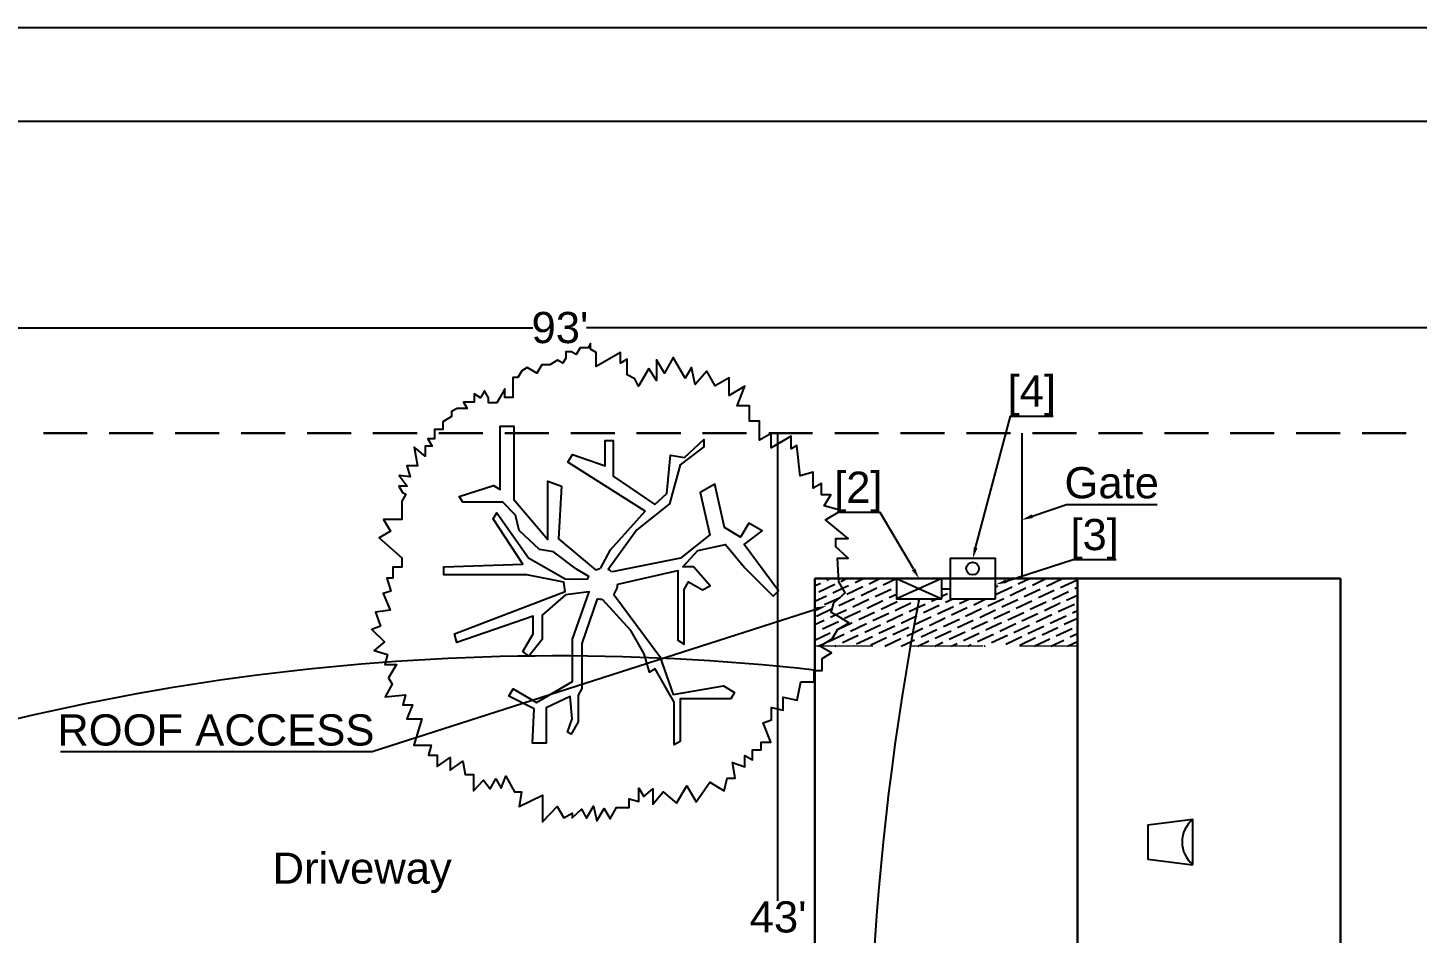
# Model space of a CAD drawing. Header units: inches. Extents: x 347 to 7477, y 1065 to 7514.
# Drawn here: x 2770 to 3215.4, y 6938 to 7228.3 of the extents above; entities that cross this region are included whole.
import ezdxf

# ---------------------------------------------------------------- set-up
doc = ezdxf.new("R2010")
doc.units = ezdxf.units.IN
doc.header["$MEASUREMENT"] = 0
doc.layers.add('PDF2_0', color=7, linetype='Continuous', true_color=0x636466)
doc.layers.add('PDF2_PDF_Geometry', color=7, linetype='Continuous')
doc.layers.add('PDF2_Text', color=7, linetype='Continuous')
doc.styles.add('PDF Arial', font='arial.ttf')

msp = doc.modelspace()

# ---------------------------------------------------------------- linework, layer by layer
at = {"layer": 'PDF2_0', "color": 7, "lineweight": 25}
for points in [[(2132.64, 7228.32), (2132.64, 6128.41), (3832.5, 6128.41), (3832.5, 7228.32)], [(3080.16, 7051.68), (3080.16, 7058.13), (3065.63, 7058.13), (3065.63, 7051.68)], [(3062.99, 7045.23), (3062.99, 7051.68), (3048.46, 7051.68), (3048.46, 7045.23)], [(3080.16, 7045.23), (3080.16, 7051.68), (3065.63, 7051.68), (3065.63, 7045.23)], [(3143.46, 6959.95), (3143.46, 6974.39), (3129.02, 6972.67), (3129.02, 6961.77)]]:
    msp.add_lwpolyline(points, close=True, dxfattribs=at)
for points in [[(2607.17, 7132.14), (2931.94, 7132.14)], [(3273.88, 7132.14), (2949.11, 7132.14)], [(3073.8, 7061.58), (3084.97, 7103.81), (3098.69, 7103.81)], [(3010.23, 7098.36), (3010.14, 7098.36)], [(3010.32, 7098.18), (3010.32, 6948.33)], [(3088.6, 7098.36), (3088.6, 7051.68)], [(3053.91, 7054.77), (3043.2, 7072.93), (3029.48, 7072.93)], [(3091.97, 7071.66), (3102.95, 7075.47), (3103.04, 7075.47), (3132.02, 7075.47)], [(3083.61, 7050.86), (3105.13, 7057.85), (3118.85, 7057.85)], [(3062.99, 7051.68), (3048.46, 7045.23)], [(3048.46, 7051.68), (3062.99, 7045.23)], [(3022.58, 7041.78), (2880.45, 6996.19), (2880.36, 6996.19), (2780.55, 6996.19)]]:
    msp.add_lwpolyline(points, dxfattribs=at)
at = {"layer": 'PDF2_0', "color": 3, "lineweight": 25}
msp.add_lwpolyline([(2969.09, 7119.07), (2965.82, 7113.44), (2964.55, 7115.71), (2962.18, 7116.98), (2962.18, 7122.06), (2960.01, 7120.79), (2960.01, 7124.24), (2952.19, 7119.7), (2952.19, 7124.24), (2950.38, 7125.24), (2950.38, 7127.06), (2949.65, 7125.7), (2947.11, 7125.7), (2945.84, 7123.52), (2944.29, 7124.42), (2942.48, 7124.42), (2942.48, 7122.43), (2941.48, 7120.79), (2939.84, 7121.7), (2937.39, 7120.25), (2934.76, 7120.25), (2933.21, 7117.52), (2930.13, 7119.34), (2928.4, 7118.34), (2927.13, 7116.16), (2925.49, 7116.16), (2925.49, 7109.8), (2922.95, 7109.8), (2922.95, 7112.53), (2921.41, 7109.89), (2920.32, 7108.08), (2917.68, 7108.08), (2917.68, 7109.71), (2916.41, 7111.89), (2915.14, 7109.71), (2913.14, 7110.89), (2913.14, 7108.26), (2909.69, 7108.26), (2910.87, 7106.26), (2907.6, 7106.26), (2905.88, 7105.26), (2905.88, 7103.63), (2903.06, 7101.99), (2903.06, 7099.45), (2900.43, 7099.45), (2900.43, 7096.54), (2898.25, 7096.54), (2899.61, 7094.18), (2897.34, 7094.18), (2897.34, 7091), (2893.89, 7093.82), (2894.89, 7087.82), (2891.53, 7087.82), (2892.53, 7084.37), (2889.08, 7084.74), (2891.62, 7081.29), (2888.98, 7081.29), (2890.17, 7079.29), (2891.16, 7078.74), (2889.89, 7076.56), (2889.89, 7070.66), (2884.08, 7070.66), (2886.26, 7066.85), (2882.63, 7064.76), (2889.89, 7058.4), (2889.89, 7055.4), (2886.99, 7055.4), (2886.99, 7051.86), (2885.08, 7051.86), (2886.35, 7047.68), (2883.9, 7046.87), (2886.17, 7041.6), (2881.45, 7040.96), (2883.08, 7036.42), (2880.27, 7035.42), (2884.35, 7031.43), (2881.08, 7028.61), (2885.35, 7027.34), (2884.44, 7024.16), (2888.17, 7024.16), (2885.62, 7019.89), (2886.8, 7017.8), (2884.53, 7013.81), (2891.07, 7014.44), (2890.26, 7011.26), (2893.34, 7011.26), (2891.53, 7006.72), (2896.34, 7006.72), (2893.8, 6998.28), (2899.34, 6998.28), (2898.43, 6995.1), (2901.25, 6995.1), (2901.25, 6991.47), (2905.42, 6994.37), (2905.42, 6990.29), (2909.51, 6993.19), (2910.24, 6988.92), (2912.87, 6988.92), (2912.87, 6983.66), (2916.14, 6987.02), (2918.23, 6984.29), (2920.04, 6987.47), (2921.77, 6984.47), (2923.22, 6988.29), (2926.04, 6983.29), (2928.22, 6983.29), (2927.49, 6978.66), (2935.03, 6982.2), (2935.03, 6973.67), (2939.66, 6978.57), (2941.84, 6974.94), (2944.47, 6976.48), (2944.47, 6974.94), (2947.47, 6977.75), (2949.11, 6974.85), (2951.38, 6978.75), (2952.38, 6974.03), (2954.74, 6978.02), (2956.64, 6974.66), (2958.73, 6978.3), (2962.82, 6978.3), (2962.82, 6981.02), (2965.91, 6980.2), (2965.91, 6984.47), (2967.45, 6981.84), (2970.36, 6984.29), (2970.36, 6979.39), (2973.72, 6983.29), (2977.99, 6979.66), (2981.26, 6985.29), (2984.25, 6980.11), (2988.61, 6986.38), (2993.24, 6983.66), (2994.24, 6987.65), (2996.79, 6987.65), (2995.88, 6992.74), (2999.87, 6991.28), (2999.87, 6995.01), (3002.33, 6993.55), (3002.33, 6996.73), (3005.14, 6996.73), (3005.14, 6999.19), (3008.14, 6999.19), (3005.78, 7005.45), (3008.41, 7006.45), (3008.41, 7010.36), (3012.14, 7009.45), (3012.14, 7013.63), (3016.68, 7012.72), (3017.86, 7018.62), (3022.03, 7018.62), (3022.03, 7022.25), (3024.67, 7022.25), (3024.67, 7026.07), (3027.67, 7027.88), (3023.94, 7030.06), (3027.85, 7032.33), (3029.66, 7035.51), (3033.21, 7037.51), (3029.84, 7039.51), (3027.57, 7040.78), (3028.39, 7043.96), (3032.02, 7047.14), (3030.03, 7050.68), (3029.57, 7058.22), (3032.93, 7058.22), (3029.03, 7061.85), (3029.03, 7064.58), (3032.93, 7064.58), (3025.67, 7070.57), (3030.75, 7073.57), (3025.3, 7075.02), (3027.39, 7078.56), (3024.4, 7078.56), (3024.4, 7082.19), (3021.76, 7080.74), (3021.76, 7085.83), (3017.58, 7084.65), (3016.49, 7094.36), (3014.68, 7093.27), (3014.68, 7097.36), (3008.32, 7093.64), (3008.32, 7098.27), (3004.51, 7096.09), (3004.51, 7102.17), (3001.33, 7102.17), (3001.33, 7107.08), (2997.42, 7107.08), (2999.87, 7113.44), (2994.79, 7110.44), (2994.79, 7116.07), (2990.34, 7113.53), (2987.7, 7118.16), (2983.89, 7113.98), (2982.71, 7119.43), (2980.71, 7115.98), (2976.9, 7122.61), (2974.08, 7117.61), (2971.54, 7121.88), (2971.54, 7115.25)], close=True, dxfattribs=at)
msp.add_lwpolyline([(2952.56, 7045.23), (2947.65, 7030.88), (2947.65, 7016.44), (2946.47, 7014.35), (2946.47, 7005.72), (2944.2, 7001.82), (2943.02, 7002.46), (2944.47, 7006.72), (2943.84, 7013.9), (2936.21, 7010.27), (2936.21, 6998.91), (2931.76, 6998.91), (2932.31, 7009.9), (2924.22, 7013.99), (2925.58, 7016.35), (2933.03, 7011.99), (2944.66, 7018.71), (2944.66, 7032.24), (2949.92, 7047.5), (2942.39, 7046.5), (2934.94, 7039.96), (2934.94, 7032.15), (2930.58, 7026.79), (2928.67, 7028.34), (2932.03, 7033.97), (2932.03, 7039.6), (2907.51, 7031.24), (2906.79, 7033.97), (2942.3, 7047.59), (2941.84, 7050.5), (2930.03, 7052.95), (2903.33, 7052.95), (2903.33, 7055.49), (2928.67, 7056.31), (2919.23, 7070.84), (2920.32, 7072.75), (2930.49, 7058.4), (2942.3, 7051.59), (2949.47, 7051.5, -0.046749), (2949.83, 7052.41), (2945.93, 7054.68), (2938.57, 7060.31), (2934.03, 7061.03), (2927.49, 7067.12), (2926.31, 7072.02), (2922.32, 7076.2), (2909.42, 7076.2), (2908.33, 7078.02), (2919.32, 7081.56), (2921.41, 7080.29), (2921.41, 7100.54), (2925.77, 7100.54), (2925.77, 7077.02), (2936.76, 7064.21), (2936.76, 7082.92), (2941.11, 7081.38), (2940.12, 7064.48), (2952.01, 7054.49, -0.079985), (2953.49, 7054.9)], format="xyb", dxfattribs=at)
at = {"layer": 'PDF2_0', "color": 7, "lineweight": 30}
for points in [[(2789.08, 7098.36), (2775.01, 7098.36)], [(2810.15, 7098.36), (2796.08, 7098.36)], [(2831.31, 7098.36), (2817.24, 7098.36)], [(2852.48, 7098.36), (2838.4, 7098.36)], [(2873.64, 7098.36), (2859.56, 7098.36)], [(2894.8, 7098.36), (2880.63, 7098.36)], [(2915.87, 7098.36), (2901.79, 7098.36)], [(2937.03, 7098.36), (2922.95, 7098.36)], [(2958.19, 7098.36), (2944.11, 7098.36)], [(2979.35, 7098.36), (2965.18, 7098.36)], [(3000.42, 7098.36), (2986.34, 7098.36)], [(3021.58, 7098.36), (3007.5, 7098.36)], [(3042.74, 7098.36), (3028.66, 7098.36)], [(3063.9, 7098.36), (3049.73, 7098.36)], [(3084.97, 7098.36), (3070.9, 7098.36)], [(3106.13, 7098.36), (3092.06, 7098.36)], [(3127.29, 7098.36), (3113.22, 7098.36)], [(3148.45, 7098.36), (3134.38, 7098.36)], [(3169.52, 7098.36), (3155.45, 7098.36)], [(3190.69, 7098.36), (3176.61, 7098.36)], [(3211.85, 7098.36), (3197.77, 7098.36)], [(2932.03, 6803.29), (2932.03, 6892.47), (3190.78, 6892.47), (3190.78, 7051.68), (3022.31, 7051.68), (3022.31, 6913.63)], [(3106.5, 7051.68), (3106.5, 6892.47)]]:
    msp.add_lwpolyline(points, dxfattribs=at)
at = {"layer": 'PDF2_0', "color": 3, "lineweight": 25}
for points in [[(2953.56, 7054.95), (2956.83, 7060.94), (2967.91, 7073.29), (2943.11, 7089.01), (2944.57, 7091.46), (2955.1, 7087.82), (2955.1, 7096), (2957.64, 7096), (2957.64, 7084.56), (2970.99, 7075.47), (2974.9, 7079.02), (2976.08, 7091.28), (2980.53, 7090.55), (2986.71, 7096.27), (2986.71, 7093.91), (2979.08, 7088.19), (2975.72, 7075.66), (2965.27, 7067.3), (2956.1, 7054.59)], [(2959.19, 7049.95), (2978.35, 7054.31), (2978.35, 7049.41), (2978.35, 7031.97), (2980.44, 7030.7), (2980.44, 7043.14), (2980.44, 7048.23), (2981.8, 7050.68), (2986.34, 7048.05), (2988.7, 7049.41), (2983.44, 7055.49), (2979.99, 7055.49), (2984.8, 7060.67), (2993.7, 7062.58), (2999.87, 7055.13), (3008.96, 7046.05), (3010.68, 7047.77), (2999.6, 7062.67), (3005.41, 7067.03), (3001.15, 7069.48), (2998.51, 7065.03), (2993.34, 7068.03), (2990.25, 7082.01), (2985.53, 7079.29), (2988.61, 7065.76), (2979.26, 7058.22), (2957.37, 7053.86)], [(2957.83, 7046.59), (2972.63, 7026.7), (2976.9, 7014.53), (2992.97, 7017.26), (2996.51, 7015.17), (2995.33, 7013.17), (2979.17, 7013.17), (2979.17, 6999.46), (2977.26, 6998.37), (2977.26, 7012.08), (2971.08, 7022.8), (2969.27, 7021.71), (2967.54, 7027.61), (2963.27, 7035.06), (2954.19, 7044.96)]]:
    msp.add_lwpolyline(points, dxfattribs=at)
at = {"layer": 'PDF2_0', "lineweight": 25}
for points in [[(3025.12, 7050.68), (3025.12, 7050.68)], [(3026.12, 7051.22), (3027.12, 7051.68)], [(3029.66, 7050.32), (3029.66, 7050.32)], [(3030.66, 7050.77), (3032.48, 7051.68)], [(3035.2, 7050.41), (3037.84, 7051.68)], [(3039.74, 7050.04), (3043.1, 7051.68)], [(3044.19, 7049.68), (3048.46, 7051.68)], [(3080.16, 7051.59), (3080.34, 7051.68)], [(3082.97, 7050.41), (3085.7, 7051.68)], [(3087.51, 7050.04), (3091.06, 7051.68)], [(3092.06, 7049.59), (3096.32, 7051.68)], [(3096.6, 7049.23), (3101.68, 7051.68)], [(3101.05, 7048.86), (3106.22, 7051.22)], [(3022.31, 7049.41), (3024.12, 7050.23)], [(3022.31, 7044.41), (3026.03, 7046.14)], [(3022.49, 7047.05), (3022.49, 7047.05)], [(3023.58, 7047.5), (3028.66, 7049.86)], [(3027.03, 7046.59), (3027.03, 7046.59)], [(3028.03, 7047.14), (3031.21, 7048.59), (3033.11, 7049.5)], [(3031.57, 7046.23), (3031.57, 7046.23)], [(3032.57, 7046.68), (3037.66, 7049.14)], [(3034.2, 7049.95), (3034.2, 7049.95)], [(3036.11, 7045.87), (3036.11, 7045.87)], [(3037.11, 7046.32), (3042.2, 7048.77)], [(3038.65, 7049.59), (3038.65, 7049.59)], [(3041.65, 7045.96), (3046.74, 7048.32)], [(3043.2, 7049.23), (3043.2, 7049.23)], [(3046.1, 7045.59), (3048.46, 7046.68)], [(3047.74, 7048.86), (3047.74, 7048.86)], [(3062.99, 7046.05), (3064.81, 7046.87)], [(3080.16, 7049.05), (3080.98, 7049.41)], [(3080.43, 7046.68), (3085.52, 7049.05)], [(3081.97, 7049.95), (3081.97, 7049.95)], [(3083.88, 7045.87), (3083.88, 7045.87)], [(3084.88, 7046.32), (3089.97, 7048.68)], [(3086.52, 7049.5), (3086.52, 7049.5)], [(3089.42, 7045.96), (3094.51, 7048.32)], [(3091.06, 7049.14), (3091.06, 7049.14)], [(3093.96, 7045.59), (3099.05, 7047.96)], [(3095.51, 7048.77), (3095.51, 7048.77)], [(3098.5, 7045.14), (3103.59, 7047.59)], [(3100.05, 7048.41), (3100.05, 7048.41)], [(3102.95, 7044.78), (3106.5, 7046.41)], [(3104.59, 7048.05), (3104.59, 7048.05)], [(3105.59, 7048.5), (3106.5, 7048.95)], [(3022.31, 7041.96), (3023.4, 7042.42)], [(3022.85, 7039.69), (3027.85, 7042.05), (3027.94, 7042.05)], [(3024.4, 7042.96), (3024.4, 7042.96)], [(3025.39, 7043.41), (3030.39, 7045.68), (3030.57, 7045.78)], [(3027.3, 7039.33), (3028.85, 7040.05), (3032.48, 7041.69)], [(3028.94, 7042.51), (3028.94, 7042.51)], [(3029.94, 7043.05), (3035.02, 7045.41)], [(3033.48, 7042.14), (3033.48, 7042.14)], [(3034.48, 7042.69), (3039.56, 7045.05)], [(3038.02, 7041.78), (3038.02, 7041.78)], [(3039.02, 7042.23), (3044.1, 7044.69)], [(3040.56, 7045.5), (3040.56, 7045.5)], [(3042.47, 7041.42), (3042.47, 7041.42)], [(3043.56, 7041.87), (3048.64, 7044.32)], [(3045.1, 7045.14), (3045.1, 7045.14)], [(3048.01, 7041.51), (3053.09, 7043.87)], [(3049.64, 7044.78), (3049.64, 7044.78)], [(3052.55, 7041.14), (3055.18, 7042.42), (3057.64, 7043.51)], [(3054.18, 7044.41), (3054.18, 7044.41)], [(3055.18, 7044.87), (3055.73, 7045.14), (3055.91, 7045.23)], [(3057.09, 7040.78), (3062.18, 7043.14)], [(3058.63, 7043.96), (3058.63, 7043.96)], [(3059.72, 7044.5), (3061.27, 7045.23)], [(3061.63, 7040.42), (3066.72, 7042.78)], [(3063.18, 7043.6), (3063.18, 7043.6)], [(3064.17, 7044.14), (3066.54, 7045.23)], [(3066.08, 7040.05), (3071.17, 7042.42)], [(3067.72, 7043.23), (3067.72, 7043.23)], [(3068.72, 7043.69), (3071.89, 7045.23)], [(3070.62, 7039.69), (3075.71, 7042.05)], [(3072.26, 7042.87), (3072.26, 7042.87)], [(3073.26, 7043.32), (3077.16, 7045.23)], [(3075.16, 7039.24), (3080.25, 7041.69)], [(3076.71, 7042.51), (3076.71, 7042.51)], [(3077.8, 7042.96), (3082.88, 7045.32)], [(3081.25, 7042.14), (3081.25, 7042.14)], [(3082.25, 7042.6), (3087.42, 7044.96)], [(3085.79, 7041.78), (3085.79, 7041.78)], [(3086.79, 7042.23), (3091.87, 7044.6)], [(3088.42, 7045.41), (3088.42, 7045.41)], [(3090.33, 7041.42), (3090.33, 7041.42)], [(3091.33, 7041.87), (3096.42, 7044.23)], [(3092.96, 7045.05), (3092.96, 7045.05)], [(3095.87, 7041.51), (3100.96, 7043.87)], [(3097.41, 7044.69), (3097.41, 7044.69)], [(3100.32, 7041.14), (3105.5, 7043.51)], [(3101.96, 7044.32), (3101.96, 7044.32)], [(3104.86, 7040.69), (3106.5, 7041.51)], [(3106.5, 7043.96), (3106.5, 7043.96)], [(3022.31, 7036.97), (3025.3, 7038.33)], [(3024.76, 7035.6), (3029.84, 7037.97)], [(3026.3, 7038.87), (3026.3, 7038.87)], [(3029.21, 7035.24), (3029.57, 7035.42), (3034.29, 7037.6)], [(3030.84, 7038.51), (3030.84, 7038.51)], [(3031.84, 7038.96), (3036.93, 7041.33)], [(3033.75, 7034.88), (3038.84, 7037.24)], [(3035.38, 7038.06), (3035.38, 7038.06)], [(3036.38, 7038.6), (3041.47, 7040.96)], [(3039.83, 7037.69), (3039.83, 7037.69)], [(3040.92, 7038.24), (3046.01, 7040.6)], [(3044.38, 7037.33), (3044.38, 7037.33)], [(3045.37, 7037.78), (3050.55, 7040.24)], [(3047.01, 7041.05), (3047.01, 7041.05)], [(3048.92, 7036.97), (3048.92, 7036.97)], [(3049.92, 7037.42), (3054.64, 7039.69), (3055, 7039.78)], [(3051.55, 7040.69), (3051.55, 7040.69)], [(3054.46, 7037.06), (3059.54, 7039.42)], [(3056.09, 7040.33), (3056.09, 7040.33)], [(3059, 7036.69), (3064.08, 7039.06)], [(3060.54, 7039.96), (3060.54, 7039.96)], [(3063.54, 7036.33), (3068.62, 7038.69)], [(3065.08, 7039.51), (3065.08, 7039.51)], [(3067.99, 7035.97), (3073.07, 7038.33)], [(3069.62, 7039.15), (3069.62, 7039.15)], [(3072.53, 7035.6), (3077.62, 7037.97)], [(3074.16, 7038.78), (3074.16, 7038.78)], [(3077.07, 7035.24), (3082.16, 7037.6)], [(3078.61, 7038.42), (3078.61, 7038.42)], [(3079.7, 7038.87), (3084.79, 7041.23)], [(3081.61, 7034.79), (3086.7, 7037.24)], [(3083.16, 7038.06), (3083.16, 7038.06)], [(3084.15, 7038.51), (3089.33, 7040.87)], [(3087.7, 7037.69), (3087.7, 7037.69)], [(3088.7, 7038.15), (3093.78, 7040.51)], [(3092.24, 7037.33), (3092.24, 7037.33)], [(3093.24, 7037.78), (3098.32, 7040.14)], [(3094.87, 7040.96), (3094.87, 7040.96)], [(3096.69, 7036.97), (3096.69, 7036.97)], [(3097.78, 7037.42), (3102.86, 7039.78)], [(3099.32, 7040.6), (3099.32, 7040.6)], [(3102.23, 7037.06), (3106.5, 7038.96)], [(3103.86, 7040.24), (3103.86, 7040.24)], [(3022.31, 7034.51), (3022.67, 7034.7)], [(3022.31, 7031.97), (3027.21, 7034.33)], [(3023.67, 7035.15), (3023.67, 7035.15)], [(3026.67, 7031.52), (3031.75, 7033.88)], [(3028.21, 7034.79), (3028.21, 7034.79)], [(3031.12, 7031.15), (3036.2, 7033.52)], [(3032.75, 7034.42), (3032.75, 7034.42)], [(3035.66, 7030.79), (3040.74, 7033.15)], [(3037.29, 7034.06), (3037.29, 7034.06)], [(3038.29, 7034.51), (3043.38, 7036.88)], [(3040.2, 7030.43), (3045.28, 7032.79)], [(3041.74, 7033.61), (3041.74, 7033.61)], [(3042.83, 7034.15), (3047.92, 7036.51)], [(3046.28, 7033.24), (3046.28, 7033.24)], [(3047.28, 7033.79), (3052.46, 7036.15)], [(3050.82, 7032.88), (3050.82, 7032.88)], [(3051.82, 7033.33), (3053.73, 7034.24), (3056.91, 7035.79)], [(3053.46, 7036.6), (3053.46, 7036.6)], [(3055.36, 7032.52), (3055.36, 7032.52)], [(3056.36, 7032.97), (3061.45, 7035.33)], [(3058, 7036.24), (3058, 7036.24)], [(3060.9, 7032.61), (3065.99, 7034.97)], [(3062.45, 7035.88), (3062.45, 7035.88)], [(3065.36, 7032.24), (3070.53, 7034.6)], [(3066.99, 7035.51), (3066.99, 7035.51)], [(3069.9, 7031.88), (3074.98, 7034.24)], [(3071.53, 7035.06), (3071.53, 7035.06)], [(3074.44, 7031.52), (3079.52, 7033.88)], [(3076.07, 7034.7), (3076.07, 7034.7)], [(3078.98, 7031.15), (3084.06, 7033.52)], [(3080.52, 7034.33), (3080.52, 7034.33)], [(3083.52, 7030.7), (3088.6, 7033.15)], [(3085.06, 7033.97), (3085.06, 7033.97)], [(3086.06, 7034.42), (3091.15, 7036.78)], [(3087.97, 7030.34), (3093.05, 7032.79)], [(3089.6, 7033.61), (3089.6, 7033.61)], [(3090.6, 7034.06), (3095.69, 7036.42)], [(3094.14, 7033.24), (3094.14, 7033.24)], [(3095.14, 7033.7), (3100.23, 7036.06)], [(3098.59, 7032.88), (3098.59, 7032.88)], [(3099.68, 7033.33), (3104.77, 7035.69)], [(3101.23, 7036.51), (3101.23, 7036.51)], [(3104.13, 7032.97), (3106.5, 7034.06)], [(3105.77, 7036.15), (3105.77, 7036.15)], [(3023.4, 7030.06), (3024.58, 7030.61)], [(3025.58, 7031.06), (3025.58, 7031.06)], [(3028.76, 7030.06), (3029.12, 7030.25)], [(3030.12, 7030.7), (3030.12, 7030.7)], [(3034.66, 7030.34), (3034.66, 7030.34)], [(3044.74, 7030.06), (3049.83, 7032.43)], [(3050.01, 7030.06), (3053.19, 7031.52), (3054.28, 7032.06)], [(3055.36, 7030.06), (3058.82, 7031.7)], [(3059.82, 7032.15), (3059.82, 7032.15)], [(3060.72, 7030.06), (3063.36, 7031.34)], [(3064.36, 7031.79), (3064.36, 7031.79)], [(3065.99, 7030.06), (3067.9, 7030.88)], [(3068.9, 7031.43), (3068.9, 7031.43)], [(3071.35, 7030.06), (3072.44, 7030.52)], [(3073.44, 7030.97), (3073.44, 7030.97)], [(3076.62, 7030.06), (3076.89, 7030.15)], [(3077.98, 7030.61), (3077.98, 7030.61)], [(3082.43, 7030.25), (3082.43, 7030.25)], [(3092.6, 7030.06), (3097.6, 7032.33)], [(3097.96, 7030.06), (3102.14, 7031.97)], [(3103.14, 7032.43), (3103.14, 7032.43)], [(3103.32, 7030.06), (3106.5, 7031.52)]]:
    msp.add_lwpolyline(points, dxfattribs=at)
at = {"layer": 'PDF2_0', "color": 1, "lineweight": 25}
msp.add_lwpolyline([(3062.99, 7048.41), (3065.63, 7048.41)], dxfattribs=at)
at = {"layer": 'PDF2_0', "color": 7, "lineweight": 20}
for points in [[(3040.92, 7030.06), (3022.31, 7030.06)], [(3076.16, 7030.06), (3052.64, 7030.06)], [(3106.5, 7030.06), (3087.88, 7030.06)]]:
    msp.add_lwpolyline(points, dxfattribs=at)
at = {"layer": 'PDF2_0', "color": 7, "lineweight": 25}
msp.add_circle((3072.85, 7054.9), 2.04, dxfattribs=at)
at = {"layer": 'PDF2_0', "color": 3, "lineweight": 25}
for start, end in [(51.2951, 68.3185), (316.615, 360), (250.9992, 270)]:
    msp.add_arc((2954.15, 7050), 4.95, start, end, dxfattribs=at)
at = {"layer": 'PDF2_0', "color": 1, "lineweight": 25}
msp.add_arc((3949.39, 6873.39), 910.04, 169.11555, 185.00887, dxfattribs=at)
at = {"layer": 'PDF2_0', "color": 7, "lineweight": 25}
for centre, radius, start, end in [((2939.8, 6273.86), 753.03, 83.71581, 110.97839), ((3149.32, 6967.26), 9.31, 129.4524, 230.5476)]:
    msp.add_arc(centre, radius, start, end, dxfattribs=at)
at = {"layer": 'PDF2_0', "color": 7, "transparency": 33554559}
for points in [[(3010.32, 7098.18), (3010.32, 7098.36), (3010.32, 7098.36)], [(3092.24, 7071.11), (3088.6, 7070.48), (3091.78, 7072.29)], [(3074.44, 7061.4), (3072.89, 7058.13), (3073.26, 7061.76)], [(3054.46, 7055.04), (3055.73, 7051.68), (3053.37, 7054.4)], [(3083.79, 7050.32), (3080.16, 7049.77), (3083.43, 7051.41)], [(3022.4, 7042.42), (3026.12, 7042.96), (3022.76, 7041.23)]]:
    msp.add_solid(points, dxfattribs=at)
at = {"layer": 'PDF2_PDF_Geometry', "lineweight": 25}
msp.add_lwpolyline([(3792.54, 7198.35), (3792.54, 6158.38), (2172.6, 6158.38), (2172.6, 7198.35), (3792.54, 7198.35), (3792.54, 6158.38), (3539.07, 6158.38), (3539.07, 6191.17), (3792.54, 6191.17), (3539.07, 6191.17), (3539.07, 6224.14), (3792.54, 6224.14)], dxfattribs=at)

# ---------------------------------------------------------------- texts
at = {"layer": 'PDF2_Text', "attachment_point": 7, "style": 'PDF Arial'}
for s, insert, char_height in [("93'", (2931.49, 7127.06), 10), ('[4]', (3084.06, 7103.85), 10), ('[2]', (3028.48, 7072.97), 10), ('Gate', (3102.32, 7077.3), 10), ('[3]', (3104.23, 7057.8), 10), ('ROOF ACCESS', (2779.46, 6998.02), 9.9997), ('Driveway', (2848.48, 6950.84), 10), ("43'", (3001.42, 6938.07), 10)]:
    msp.add_mtext(s, dxfattribs=dict(at, insert=insert, char_height=char_height))

doc.saveas('drawing.dxf')
